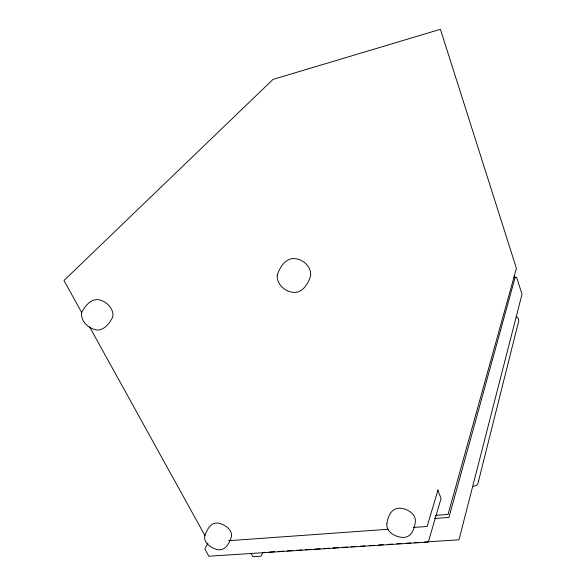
<?xml version="1.0" encoding="UTF-8"?>
<svg xmlns="http://www.w3.org/2000/svg" width="586" height="586" viewBox="0 0 586 586"><rect width="100%" height="100%" fill="white"/><g stroke="black" fill="none" stroke-linecap="round" stroke-linejoin="round"><path stroke-width="0.88" d="M438.086 489.742L427.099 526.484L413.445 527.466M262.828 552.473L261.048 556.187L252.837 556.7L251.145 553.514M207.898 543.361L204.822 548.957L208.858 556.217L428.315 542.072L441.075 498.371L437.874 490.453M513.849 277.581L516.552 277.097L522.016 294.223L458.977 539.809L424.271 542.05M435.325 515.424L448.056 514.449L516.427 268.381L440.423 29.3L272.988 79.418L63.984 280.511L81.666 312.521M434.358 518.507L448.942 517.416L514.947 278.072L514.171 275.632M228.599 540.71L387.947 529.29M262.616 552.488L265.355 552.312M269.011 552.078L274.49 551.719M278.145 551.485L283.624 551.133M287.272 550.899L292.758 550.54M296.406 550.305L301.885 549.954M305.54 549.719L311.02 549.36M314.675 549.126L320.154 548.774M323.809 548.54L329.288 548.181M332.943 547.947L338.422 547.595M342.078 547.361L347.557 547.002M351.204 546.767L355.775 546.474M360.339 546.181L364.91 545.881M369.473 545.588L374.044 545.295M378.607 545.002L383.171 544.702M387.742 544.409L392.305 544.116M396.876 543.823L401.439 543.522M406.01 543.229L410.574 542.936M414.229 542.702L419.708 542.343M473.239 486.277L476.528 485.479L477.854 483.794L518.705 321.025L518.42 318.52L516.281 316.608M89.629 326.922L205.027 535.75M277.266 275.083C276.445 283.675 284.151 291.066 292.282 292.209C302.127 294.055 308.111 283.91 310.602 275.911C311.635 267.304 303.885 259.781 295.725 258.719C286.049 257.122 279.72 267.143 277.266 275.083M81.622 312.719C80.626 320.359 87.102 327.061 93.943 329.317C102.594 332.57 109.582 323.736 112.805 316.865C113.992 309.232 107.509 302.435 100.653 300.215C92.09 297.153 84.787 305.87 81.622 312.719M386.914 523.349C385.749 530.535 393.184 535.736 399.447 536.981C409.797 539.398 414.024 531.656 415.262 522.309C416.602 515.116 409.131 509.805 402.838 508.619C392.737 506.092 388.313 514.567 386.914 523.349M204.8 535.589C203.283 541.882 209.576 546.921 214.886 548.796C224.006 552.569 228.621 545.127 231.272 537.237C232.95 530.96 226.636 525.825 221.318 523.987C212.11 520.295 207.876 527.766 204.8 535.589"/></g></svg>
